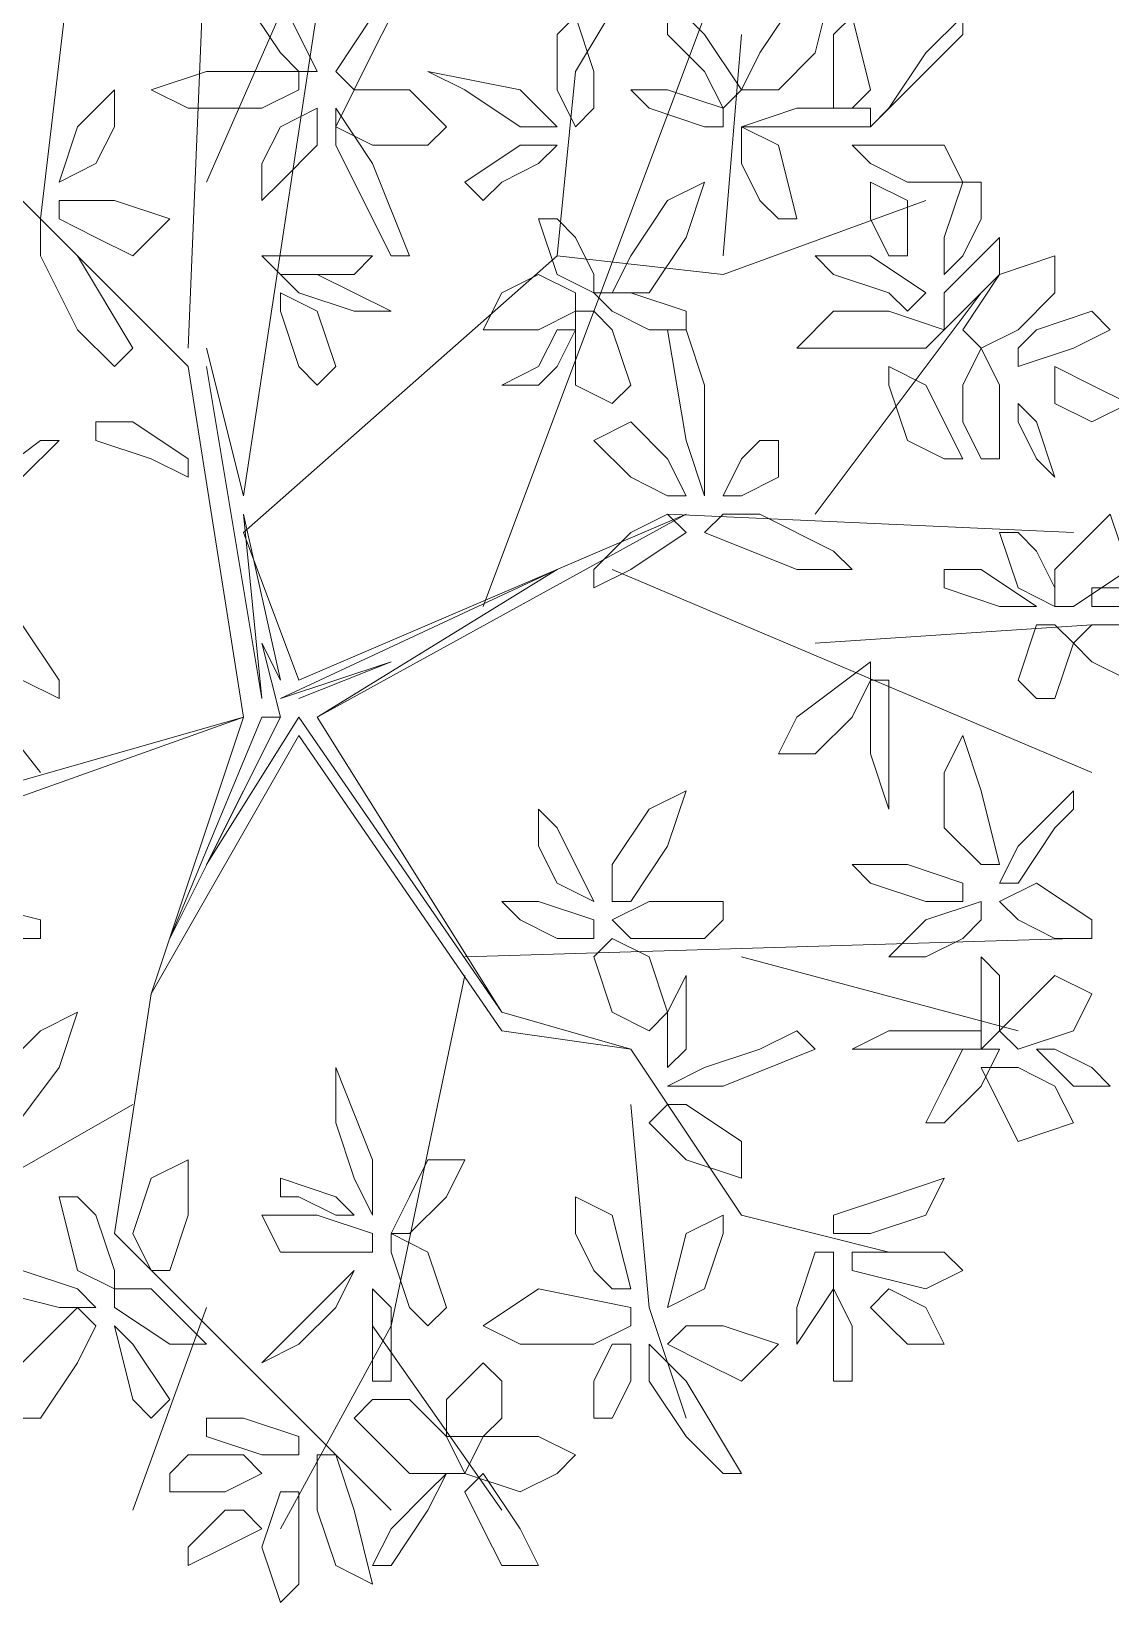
# Model space of a CAD drawing. Header units: millimetres. Extents: x 2529 to 2673, y 1639 to 1859.
# Drawn here: x 2563.178 to 2564.83, y 1726.326 to 1728.731 of the extents above; entities that cross this region are included whole.
import ezdxf

# ---------------------------------------------------------------- set-up
doc = ezdxf.new("R2010")
doc.units = ezdxf.units.MM
doc.layers.add('PDF_0', color=7, linetype='Continuous')

msp = doc.modelspace()

# ---------------------------------------------------------------- linework, layer by layer
at = {"layer": 'PDF_0', "lineweight": 9}
for points in [[(2563.4462, 1728.5001), (2563.6439, 1728.952), (2563.5027, 1728.0201), (2563.4462, 1728.246)], [(2563.1921, 1728.4437), (2563.2486, 1728.9237)], [(2563.418, 1728.246), (2563.4462, 1728.9237)], [(2564.0958, 1728.8108), (2564.011, 1728.6696), (2563.9828, 1728.3872), (2564.237, 1728.3589), (2564.5476, 1728.4719)], [(2563.8698, 1727.8506), (2564.2087, 1728.7543)], [(2564.4911, 1726.8622), (2564.2652, 1726.9187), (2564.0958, 1727.1729), (2563.8981, 1727.2011), (2563.5874, 1727.653), (2563.3615, 1727.2576), (2563.5027, 1727.6812), (2563.418, 1728.2177), (2562.9097, 1728.7261)], [(2564.237, 1728.3872), (2564.2652, 1728.7261)], [(2563.1921, 1727.5965), (2562.5708, 1728.3872)], [(2563.9828, 1728.3872), (2563.5027, 1727.9636), (2563.5874, 1727.7377), (2564.1805, 1727.9918), (2563.6157, 1727.6812), (2563.9828, 1727.9071), (2563.5592, 1727.7094), (2563.7286, 1727.7659), (2563.5874, 1727.7094)], [(2564.3782, 1727.9918), (2564.6323, 1728.3307)], [(2563.4462, 1728.2177), (2563.531, 1727.7094), (2563.5027, 1727.9918), (2563.5592, 1727.7377), (2563.531, 1727.7941), (2563.5592, 1727.6812), (2563.531, 1727.6812), (2563.3898, 1727.3423), (2563.5592, 1727.6812), (2563.4462, 1727.4553), (2563.5874, 1727.6812), (2563.8981, 1727.2294), (2563.6157, 1727.6812), (2563.8981, 1727.2294), (2564.0958, 1727.1729)], [(2564.1522, 1727.9918), (2564.7735, 1727.9636)], [(2564.0675, 1727.9071), (2564.8017, 1727.5965)], [(2564.3782, 1727.7941), (2564.8017, 1727.8224)], [(2563.1074, 1727.54), (2563.5027, 1727.6812), (2563.1074, 1727.5682), (2562.3167, 1727.7094)], [(2563.8416, 1727.3141), (2564.7735, 1727.3423)], [(2564.2652, 1727.3141), (2564.6888, 1727.2011)], [(2563.8416, 1727.2858), (2563.7286, 1726.7493), (2563.5592, 1726.4386)], [(2563.3615, 1727.2576), (2563.305, 1726.8905), (2563.7286, 1726.4669)], [(2563.3333, 1727.0882), (2562.7403, 1726.7493)], [(2564.0958, 1727.0882), (2564.124, 1726.7775), (2564.1805, 1726.6081)], [(2563.4462, 1726.7775), (2563.3333, 1726.4669)], [(2563.7004, 1726.7493), (2563.8981, 1726.4669)]]:
    msp.add_lwpolyline(points, dxfattribs=at)
for points in [[(2563.5592, 1728.6978), (2563.5027, 1728.7825), (2563.5027, 1728.8108), (2563.5592, 1728.7825), (2563.6157, 1728.6696), (2563.5874, 1728.6696)], [(2563.7004, 1728.6978), (2563.7286, 1728.7543), (2563.7286, 1728.8108), (2563.7004, 1728.7543), (2563.6439, 1728.6696), (2563.6722, 1728.6413)], [(2564.2652, 1728.6413), (2564.3217, 1728.6413), (2564.3782, 1728.6978), (2564.4064, 1728.8108), (2564.3499, 1728.7825), (2564.2934, 1728.6978)], [(2564.2087, 1728.6696), (2564.1522, 1728.7261), (2564.1522, 1728.7825), (2564.2087, 1728.7261), (2564.2652, 1728.6413), (2564.237, 1728.6131)], [(2564.011, 1728.5849), (2564.0393, 1728.6131), (2564.0393, 1728.6696), (2564.011, 1728.7543), (2563.9828, 1728.7261), (2563.9828, 1728.6413)], [(2564.4064, 1728.6978), (2564.4064, 1728.6131), (2564.4346, 1728.6131), (2564.4629, 1728.6413), (2564.4346, 1728.7543), (2564.4064, 1728.7261)], [(2564.5476, 1728.6978), (2564.4911, 1728.6131), (2564.4629, 1728.5849), (2564.5194, 1728.6413), (2564.6041, 1728.7261), (2564.6041, 1728.7543)], [(2563.531, 1728.6131), (2563.418, 1728.6131), (2563.3615, 1728.6413), (2563.4462, 1728.6696), (2563.5874, 1728.6696), (2563.5874, 1728.6413)], [(2563.8416, 1728.6413), (2563.7851, 1728.6696), (2563.9263, 1728.6413), (2563.9828, 1728.5849), (2563.9263, 1728.5849)], [(2563.2768, 1728.5284), (2563.2203, 1728.5001), (2563.2486, 1728.5849), (2563.305, 1728.6413), (2563.305, 1728.5849)], [(2563.6439, 1728.5849), (2563.6722, 1728.6413), (2563.7569, 1728.6413), (2563.8134, 1728.5849), (2563.7851, 1728.5566), (2563.7004, 1728.5566)], [(2564.2087, 1728.5849), (2564.124, 1728.6131), (2564.0958, 1728.6413), (2564.1522, 1728.6413), (2564.237, 1728.6131), (2564.237, 1728.5849)], [(2563.531, 1728.4719), (2563.5592, 1728.5001), (2563.6157, 1728.5566), (2563.6157, 1728.6131), (2563.5592, 1728.5849), (2563.531, 1728.5284)], [(2563.7004, 1728.4437), (2563.6439, 1728.5566), (2563.6439, 1728.6131), (2563.7004, 1728.5284), (2563.7569, 1728.3872), (2563.7286, 1728.3872)], [(2564.4064, 1728.5849), (2564.3217, 1728.5849), (2564.2652, 1728.5849), (2564.3499, 1728.6131), (2564.4629, 1728.6131), (2564.4629, 1728.5849)], [(2564.2934, 1728.4719), (2564.2652, 1728.5284), (2564.2652, 1728.5849), (2564.3217, 1728.5566), (2564.3499, 1728.4437), (2564.3217, 1728.4437)], [(2563.8981, 1728.5001), (2563.9546, 1728.5284), (2563.9828, 1728.5566), (2563.9263, 1728.5566), (2563.8416, 1728.5001), (2563.8698, 1728.4719)], [(2564.4346, 1728.5566), (2564.4629, 1728.5284), (2564.5194, 1728.5001), (2564.6041, 1728.5001), (2564.5758, 1728.5566), (2564.4911, 1728.5566)], [(2564.0675, 1728.3307), (2564.124, 1728.3307), (2564.1805, 1728.4154), (2564.2087, 1728.5001), (2564.1522, 1728.4719), (2564.0958, 1728.3872)], [(2564.5194, 1728.3872), (2564.4911, 1728.3872), (2564.4629, 1728.4437), (2564.4629, 1728.5001), (2564.5194, 1728.4719), (2564.5194, 1728.4154)], [(2564.6323, 1728.4437), (2564.6041, 1728.3872), (2564.5758, 1728.3589), (2564.5758, 1728.4154), (2564.6041, 1728.5001), (2564.6323, 1728.5001)], [(2563.2203, 1728.4437), (2563.2203, 1728.4719), (2563.305, 1728.4719), (2563.3898, 1728.4437), (2563.3333, 1728.3872), (2563.2768, 1728.4154)], [(2563.2486, 1728.2742), (2563.1921, 1728.3872), (2563.1921, 1728.4437), (2563.2486, 1728.3872), (2563.3333, 1728.246), (2563.305, 1728.2177)], [(2564.011, 1728.4154), (2564.0393, 1728.3589), (2564.0393, 1728.3307), (2563.9828, 1728.3589), (2563.9546, 1728.4437), (2563.9828, 1728.4437)], [(2564.6606, 1728.3589), (2564.6041, 1728.3025), (2564.5758, 1728.2742), (2564.5758, 1728.3307), (2564.6606, 1728.4154), (2564.6606, 1728.3872)], [(2563.6722, 1728.3589), (2563.7004, 1728.3872), (2563.5874, 1728.3872), (2563.531, 1728.3872), (2563.5592, 1728.3589)], [(2564.4911, 1728.3307), (2564.4064, 1728.3589), (2564.3782, 1728.3872), (2564.4629, 1728.3872), (2564.5476, 1728.3307), (2564.5194, 1728.3025)], [(2564.6323, 1728.246), (2564.6041, 1728.2742), (2564.6606, 1728.3589), (2564.7453, 1728.3872), (2564.7453, 1728.3307), (2564.6888, 1728.2742)], [(2563.6722, 1728.3025), (2563.5874, 1728.3307), (2563.5592, 1728.3589), (2563.6157, 1728.3589), (2563.7286, 1728.3025), (2563.7004, 1728.3025)], [(2564.011, 1728.3307), (2564.011, 1728.3025), (2563.9546, 1728.2742), (2563.8698, 1728.2742), (2563.8981, 1728.3307), (2563.9546, 1728.3589)], [(2563.5874, 1728.2177), (2563.5592, 1728.3025), (2563.5592, 1728.3307), (2563.6157, 1728.3025), (2563.6439, 1728.2177), (2563.6157, 1728.1895)], [(2564.124, 1728.2742), (2564.0675, 1728.3025), (2564.0393, 1728.3307), (2564.0958, 1728.3307), (2564.1805, 1728.3025), (2564.1805, 1728.2742)], [(2564.0675, 1728.2742), (2564.0958, 1728.1895), (2564.0675, 1728.1613), (2564.011, 1728.1895), (2564.011, 1728.3025), (2564.0393, 1728.3025)], [(2564.5758, 1728.2742), (2564.5476, 1728.246), (2564.4629, 1728.246), (2564.3499, 1728.246), (2564.4064, 1728.3025), (2564.4911, 1728.3025)], [(2564.717, 1728.2742), (2564.8017, 1728.3025), (2564.83, 1728.2742), (2564.7735, 1728.246), (2564.6888, 1728.2177), (2564.6888, 1728.246)], [(2564.011, 1728.2742), (2563.9828, 1728.2742), (2563.9546, 1728.2177), (2563.8981, 1728.1895), (2563.9546, 1728.1895), (2563.9828, 1728.2177)], [(2564.2087, 1728.1895), (2564.2087, 1728.0765), (2564.2087, 1728.0201), (2564.1805, 1728.1048), (2564.1522, 1728.2742), (2564.1805, 1728.2742)], [(2564.6041, 1728.133), (2564.6041, 1728.1895), (2564.6323, 1728.246), (2564.6606, 1728.1895), (2564.6606, 1728.0765), (2564.6323, 1728.0765)], [(2564.5194, 1728.1048), (2564.4911, 1728.1895), (2564.4911, 1728.2177), (2564.5476, 1728.1895), (2564.6041, 1728.0765), (2564.5758, 1728.0765)], [(2564.7453, 1728.1895), (2564.7453, 1728.2177), (2564.8017, 1728.1895), (2564.8582, 1728.1613), (2564.8017, 1728.133), (2564.7453, 1728.1613)], [(2564.717, 1728.0765), (2564.7453, 1728.0483), (2564.717, 1728.133), (2564.6888, 1728.1613), (2564.6888, 1728.133)], [(2563.3615, 1728.0765), (2563.2768, 1728.1048), (2563.2768, 1728.133), (2563.3333, 1728.133), (2563.418, 1728.0765), (2563.418, 1728.0483)], [(2564.1805, 1728.0201), (2564.1522, 1728.0201), (2564.0958, 1728.0483), (2564.0393, 1728.1048), (2564.0958, 1728.133), (2564.1522, 1728.0765)], [(2563.1638, 1728.0483), (2563.0791, 1727.9636), (2563.0227, 1727.9636), (2563.0791, 1728.0201), (2563.1921, 1728.1048), (2563.2203, 1728.1048)], [(2564.3217, 1728.1048), (2564.2934, 1728.1048), (2564.2652, 1728.0765), (2564.237, 1728.0201), (2564.2652, 1728.0201), (2564.3217, 1728.0483)], [(2564.0958, 1727.9636), (2564.0393, 1727.9071), (2564.0393, 1727.8789), (2564.0958, 1727.9071), (2564.1805, 1727.9636), (2564.1522, 1727.9918)], [(2564.2934, 1727.9918), (2564.4064, 1727.9353), (2564.4346, 1727.9071), (2564.3499, 1727.9071), (2564.2087, 1727.9636), (2564.237, 1727.9918)], [(2564.7453, 1727.9071), (2564.8017, 1727.9636), (2564.83, 1727.9918), (2564.8582, 1727.9071), (2564.7735, 1727.8506), (2564.7453, 1727.8506)], [(2564.717, 1727.9353), (2564.7453, 1727.8789), (2564.7453, 1727.8506), (2564.6888, 1727.8789), (2564.6606, 1727.9636), (2564.6888, 1727.9636)], [(2564.6606, 1727.8506), (2564.717, 1727.8506), (2564.6323, 1727.9071), (2564.5758, 1727.9071), (2564.5758, 1727.8789)], [(2564.8017, 1727.8789), (2564.8017, 1727.8506), (2564.8865, 1727.8506), (2564.9429, 1727.8506), (2564.9147, 1727.8789), (2564.8582, 1727.8789)], [(2563.1638, 1727.7377), (2563.1356, 1727.8224), (2563.1356, 1727.8506), (2563.1638, 1727.8224), (2563.2203, 1727.7377), (2563.2203, 1727.7094)], [(2564.6888, 1727.7377), (2564.717, 1727.8224), (2564.7453, 1727.8224), (2564.7735, 1727.7941), (2564.7453, 1727.7094), (2564.717, 1727.7094)], [(2564.7735, 1727.7941), (2564.8017, 1727.8224), (2564.8582, 1727.8224), (2564.8865, 1727.7659), (2564.8582, 1727.7377), (2564.8017, 1727.7659)], [(2564.4346, 1727.6812), (2564.3782, 1727.6247), (2564.3217, 1727.6247), (2564.3499, 1727.6812), (2564.4629, 1727.7659), (2564.4629, 1727.7377)], [(2564.4911, 1727.6812), (2564.4911, 1727.5965), (2564.4911, 1727.54), (2564.4629, 1727.6247), (2564.4629, 1727.7377), (2564.4911, 1727.7377)], [(2564.6323, 1727.4553), (2564.6606, 1727.4553), (2564.6323, 1727.5682), (2564.6041, 1727.653), (2564.5758, 1727.5965), (2564.5758, 1727.5118)], [(2564.0675, 1727.3988), (2564.0958, 1727.3988), (2564.1522, 1727.4835), (2564.1805, 1727.5682), (2564.124, 1727.54), (2564.0675, 1727.4553)], [(2564.7453, 1727.5118), (2564.6888, 1727.427), (2564.6606, 1727.427), (2564.6888, 1727.4835), (2564.7735, 1727.5682), (2564.7735, 1727.54)], [(2563.9828, 1727.427), (2564.0393, 1727.3988), (2563.9828, 1727.5118), (2563.9546, 1727.54), (2563.9546, 1727.4835)], [(2564.5476, 1727.3988), (2564.4629, 1727.427), (2564.4346, 1727.4553), (2564.5194, 1727.4553), (2564.6041, 1727.427), (2564.6041, 1727.3988)], [(2564.7453, 1727.3423), (2564.6888, 1727.3706), (2564.6606, 1727.3988), (2564.717, 1727.427), (2564.8017, 1727.3706), (2564.8017, 1727.3423)], [(2563.1356, 1727.3423), (2563.0509, 1727.3706), (2563.0227, 1727.3988), (2563.0791, 1727.3988), (2563.1921, 1727.3706), (2563.1921, 1727.3423)], [(2563.9828, 1727.3423), (2563.9263, 1727.3706), (2563.8981, 1727.3988), (2563.9546, 1727.3988), (2564.0393, 1727.3706), (2564.0393, 1727.3423)], [(2564.2087, 1727.3423), (2564.0958, 1727.3423), (2564.0675, 1727.3706), (2564.124, 1727.3988), (2564.237, 1727.3988), (2564.237, 1727.3706)], [(2564.6041, 1727.3423), (2564.5476, 1727.3141), (2564.4911, 1727.3141), (2564.5476, 1727.3706), (2564.6323, 1727.3988), (2564.6323, 1727.3706)], [(2564.0675, 1727.2294), (2564.0393, 1727.3141), (2564.0675, 1727.3423), (2564.124, 1727.3141), (2564.1522, 1727.2294), (2564.124, 1727.2011)], [(2564.6606, 1727.2858), (2564.6323, 1727.3141), (2564.6323, 1727.2294), (2564.6323, 1727.1729), (2564.6606, 1727.2011)], [(2564.1522, 1727.2294), (2564.1805, 1727.2858), (2564.1805, 1727.1729), (2564.1522, 1727.1446), (2564.1522, 1727.1729)], [(2564.6888, 1727.2294), (2564.7453, 1727.2858), (2564.8017, 1727.2576), (2564.7735, 1727.2011), (2564.6888, 1727.1729), (2564.6606, 1727.2011)], [(2563.1074, 1727.1164), (2563.1921, 1727.2011), (2563.2486, 1727.2294), (2563.2203, 1727.1446), (2563.1356, 1727.0317), (2563.1074, 1727.0599)], [(2564.2934, 1727.1729), (2564.2087, 1727.1446), (2564.1522, 1727.1164), (2564.237, 1727.1164), (2564.3782, 1727.1729), (2564.3499, 1727.2011)], [(2564.5758, 1727.1729), (2564.4911, 1727.1729), (2564.4346, 1727.1729), (2564.4911, 1727.2011), (2564.6323, 1727.2011), (2564.6323, 1727.1729)], [(2564.5758, 1727.1164), (2564.6041, 1727.1729), (2564.6606, 1727.1729), (2564.6323, 1727.1164), (2564.5758, 1727.0599), (2564.5476, 1727.0599)], [(2564.717, 1727.1729), (2564.7735, 1727.1164), (2564.83, 1727.1164), (2564.8017, 1727.1446), (2564.7453, 1727.1729)], [(2563.6439, 1727.0599), (2563.6439, 1727.1446), (2563.7004, 1727.0034), (2563.7004, 1726.9187), (2563.6722, 1726.9752)], [(2564.6323, 1727.1446), (2564.6888, 1727.1446), (2564.7453, 1727.1164), (2564.7735, 1727.0599), (2564.6888, 1727.0317), (2564.6606, 1727.0882)], [(2564.1522, 1727.0882), (2564.124, 1727.0599), (2564.1805, 1727.0034), (2564.2652, 1726.9752), (2564.2652, 1727.0317), (2564.1805, 1727.0882)], [(2563.3333, 1726.8905), (2563.3615, 1726.9752), (2563.418, 1727.0034), (2563.418, 1726.9187), (2563.3898, 1726.834), (2563.3615, 1726.834)], [(2563.7286, 1726.8905), (2563.7569, 1726.8905), (2563.8134, 1726.947), (2563.8416, 1727.0034), (2563.7851, 1727.0034), (2563.7569, 1726.947)], [(2563.5874, 1726.947), (2563.6439, 1726.9187), (2563.6722, 1726.9187), (2563.6439, 1726.947), (2563.5592, 1726.9752), (2563.5592, 1726.947)], [(2564.4064, 1726.8905), (2564.4064, 1726.9187), (2564.4911, 1726.947), (2564.5758, 1726.9752), (2564.5476, 1726.9187), (2564.4629, 1726.8905)], [(2563.2768, 1726.9187), (2563.305, 1726.834), (2563.305, 1726.8058), (2563.2486, 1726.834), (2563.2203, 1726.947), (2563.2486, 1726.947)], [(2564.0393, 1726.834), (2564.011, 1726.8905), (2564.011, 1726.947), (2564.0675, 1726.9187), (2564.0958, 1726.8058), (2564.0675, 1726.8058)], [(2563.7004, 1726.8622), (2563.7004, 1726.8905), (2563.6157, 1726.9187), (2563.531, 1726.9187), (2563.5592, 1726.8622), (2563.6439, 1726.8622)], [(2564.2087, 1726.8058), (2564.1522, 1726.7775), (2564.1805, 1726.8905), (2564.237, 1726.9187), (2564.237, 1726.8905)], [(2563.7569, 1726.7775), (2563.7286, 1726.8622), (2563.7286, 1726.8905), (2563.7851, 1726.8622), (2563.8134, 1726.7775), (2563.7851, 1726.7493)], [(2564.3499, 1726.7775), (2564.3782, 1726.8622), (2564.4064, 1726.8622), (2564.4064, 1726.8058), (2564.3499, 1726.721), (2564.3499, 1726.7493)], [(2564.4911, 1726.8622), (2564.5758, 1726.8622), (2564.6041, 1726.834), (2564.5476, 1726.8058), (2564.4346, 1726.834), (2564.4346, 1726.8622)], [(2563.1638, 1726.834), (2563.1074, 1726.8058), (2563.2203, 1726.7775), (2563.2768, 1726.7775), (2563.2486, 1726.8058)], [(2563.5874, 1726.721), (2563.531, 1726.6928), (2563.6157, 1726.7775), (2563.6722, 1726.834), (2563.6439, 1726.7775)], [(2563.3615, 1726.8058), (2563.418, 1726.7493), (2563.4462, 1726.721), (2563.3898, 1726.721), (2563.305, 1726.7775), (2563.305, 1726.8058)], [(2563.7286, 1726.721), (2563.7286, 1726.7775), (2563.7004, 1726.8058), (2563.7004, 1726.7493), (2563.7004, 1726.6646), (2563.7286, 1726.6646)], [(2564.0393, 1726.721), (2563.9263, 1726.721), (2563.8698, 1726.7493), (2563.9546, 1726.8058), (2564.0958, 1726.7775), (2564.0958, 1726.7493)], [(2564.4064, 1726.6928), (2564.4064, 1726.7775), (2564.4064, 1726.8058), (2564.4346, 1726.7493), (2564.4346, 1726.6646), (2564.4064, 1726.6646)], [(2564.4629, 1726.7775), (2564.4911, 1726.8058), (2564.5476, 1726.7775), (2564.5758, 1726.721), (2564.5194, 1726.721), (2564.4911, 1726.7493)], [(2563.2768, 1726.7493), (2563.2486, 1726.7775), (2563.1638, 1726.6928), (2563.1356, 1726.6081), (2563.1921, 1726.6081), (2563.2486, 1726.6928)], [(2563.3333, 1726.721), (2563.305, 1726.7493), (2563.3333, 1726.6363), (2563.3615, 1726.6081), (2563.3898, 1726.6363)], [(2564.1522, 1726.721), (2564.1805, 1726.7493), (2564.237, 1726.7493), (2564.3217, 1726.721), (2564.2652, 1726.6646), (2564.2087, 1726.6928)], [(2564.0393, 1726.6081), (2564.0675, 1726.6081), (2564.0958, 1726.6646), (2564.0958, 1726.721), (2564.0675, 1726.721), (2564.0393, 1726.6646)], [(2564.1805, 1726.5798), (2564.124, 1726.6646), (2564.124, 1726.721), (2564.1805, 1726.6646), (2564.2652, 1726.5234), (2564.237, 1726.5234)], [(2563.8981, 1726.6081), (2563.8698, 1726.5798), (2563.8134, 1726.5798), (2563.8134, 1726.6363), (2563.8698, 1726.6928), (2563.8981, 1726.6646)], [(2563.7569, 1726.6363), (2563.8134, 1726.5798), (2563.8416, 1726.5234), (2563.7569, 1726.5234), (2563.6722, 1726.6081), (2563.7004, 1726.6363)], [(2563.5027, 1726.6081), (2563.5874, 1726.5798), (2563.5874, 1726.5516), (2563.531, 1726.5516), (2563.4462, 1726.5798), (2563.4462, 1726.6081)], [(2564.011, 1726.5516), (2563.9828, 1726.5234), (2563.9263, 1726.4951), (2563.8416, 1726.5234), (2563.8698, 1726.5798), (2563.9546, 1726.5798)], [(2563.418, 1726.5516), (2563.5027, 1726.5516), (2563.531, 1726.5234), (2563.4745, 1726.4951), (2563.3898, 1726.4951), (2563.3898, 1726.5234)], [(2563.6157, 1726.5516), (2563.6439, 1726.5516), (2563.6722, 1726.4669), (2563.7004, 1726.3539), (2563.6439, 1726.3822), (2563.6157, 1726.4669)], [(2563.7286, 1726.4386), (2563.7851, 1726.4951), (2563.8134, 1726.5234), (2563.7851, 1726.4669), (2563.7286, 1726.3822), (2563.7004, 1726.3822)], [(2563.8416, 1726.4951), (2563.8698, 1726.5234), (2563.9263, 1726.4386), (2563.9546, 1726.3822), (2563.8981, 1726.3822), (2563.8698, 1726.4386)], [(2563.5874, 1726.4386), (2563.5874, 1726.3539), (2563.5592, 1726.3257), (2563.531, 1726.4104), (2563.5592, 1726.4951), (2563.5874, 1726.4951)], [(2563.5027, 1726.4669), (2563.531, 1726.4386), (2563.4745, 1726.4104), (2563.418, 1726.3822), (2563.418, 1726.4104), (2563.4745, 1726.4669)]]:
    msp.add_lwpolyline(points, close=True, dxfattribs=at)

doc.saveas('drawing.dxf')
